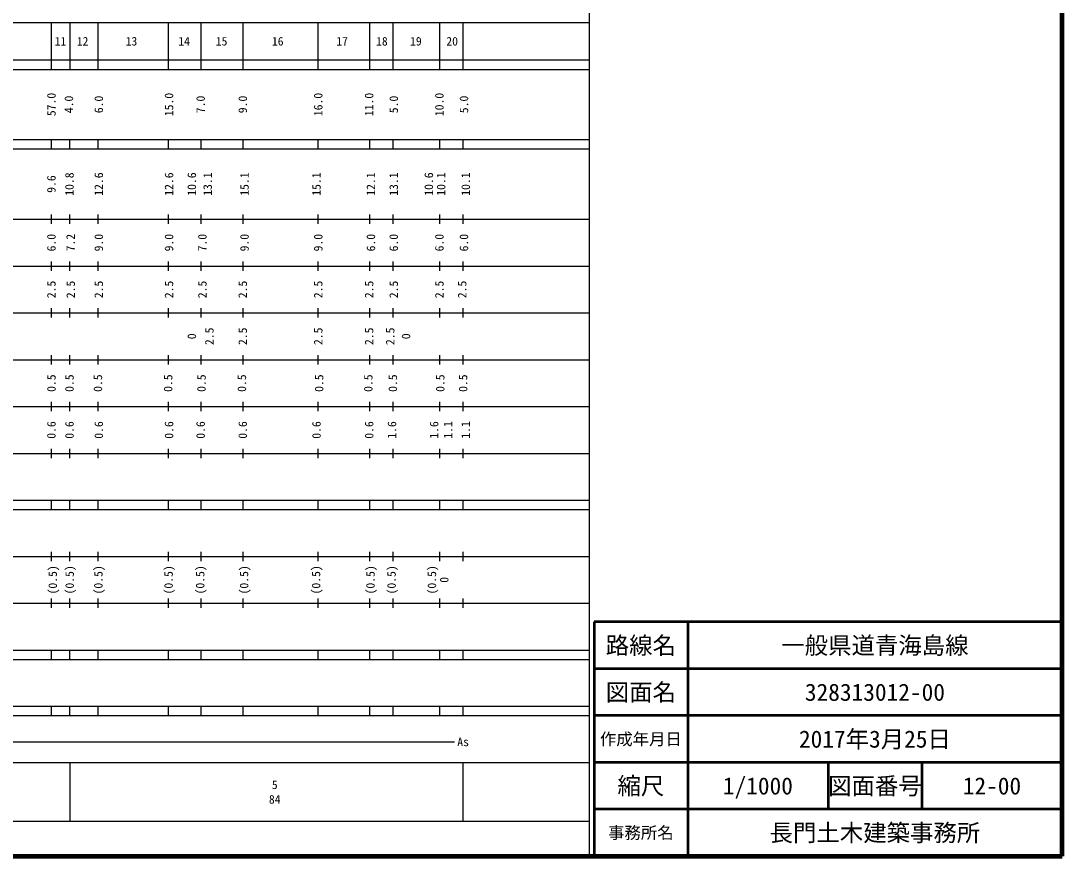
# Model space of a CAD drawing. Units: millimetres on the paper, enlarged 1000 times. Extents: x 40000 to 680000, y 20000 to 380000.
# Drawn here: x 457552 to 680000, y 20000 to 198357 of the extents above; entities that cross this region are included whole.
import ezdxf
from ezdxf.enums import TextEntityAlignment as Align

# ---------------------------------------------------------------- set-up
doc = ezdxf.new("R2010")
doc.units = ezdxf.units.MM
doc.header["$LTSCALE"] = 1000
for name, color, linetype, lineweight in [('M-TTL', 2, 'Continuous', 140), ('M-TTL-BAND', 7, 'Continuous', 25), ('M-TTL-FRAM', 2, 'Continuous', 50), ('M-TTL-LINE', 7, 'Continuous', 50), ('M-TTL-TXT', 7, 'Continuous', 13)]:
    doc.layers.add(name, color=color, linetype=linetype, lineweight=lineweight)
doc.styles.add('ＭＳ ゴシック', font='')
doc.styles.get('ＭＳ ゴシック').set_extended_font_data('MS Gothic')

msp = doc.modelspace()

# ---------------------------------------------------------------- linework, layer by layer
at = {"layer": 'M-TTL'}
for p, q in [((680000, 20000), (680000, 380000)), ((40000, 20000), (680000, 20000))]:
    msp.add_line(p, q, dxfattribs=at)
at = {"layer": 'M-TTL-BAND'}
for p, q in [((579000, 20000), (579000, 370000)), ((68000, 198000), (579000, 198000)), ((464000, 198000), (464000, 188000)), ((468000, 198000), (468000, 188000)), ((474000, 198000), (474000, 188000)), ((489000, 198000), (489000, 188000)), ((496000, 198000), (496000, 188000)), ((505000, 198000), (505000, 188000)), ((521000, 198000), (521000, 188000)), ((532000, 198000), (532000, 188000)), ((537000, 198000), (537000, 188000)), ((547000, 198000), (547000, 188000)), ((552000, 198000), (552000, 188000)), ((40000, 190000), (579000, 190000)), ((40000, 188000), (579000, 188000)), ((40000, 173000), (579000, 173000)), ((464000, 173000), (464000, 171000)), ((468000, 171000), (468000, 173000)), ((474000, 173000), (474000, 171000)), ((489000, 173000), (489000, 171000)), ((496000, 173000), (496000, 171000)), ((505000, 173000), (505000, 171000)), ((521000, 173000), (521000, 171000)), ((532000, 173000), (532000, 171000)), ((537000, 173000), (537000, 171000)), ((547000, 173000), (547000, 171000)), ((552000, 173000), (552000, 171000)), ((40000, 171000), (579000, 171000)), ((40000, 156000), (579000, 156000)), ((464000, 157000), (464000, 155000)), ((468000, 155000), (468000, 157000)), ((474000, 157000), (474000, 155000)), ((489000, 157000), (489000, 155000)), ((496000, 157000), (496000, 155000)), ((505000, 157000), (505000, 155000)), ((521000, 157000), (521000, 155000)), ((532000, 157000), (532000, 155000)), ((537000, 157000), (537000, 155000)), ((547000, 157000), (547000, 155000)), ((552000, 157000), (552000, 155000)), ((464000, 147000), (464000, 145000)), ((468000, 145000), (468000, 147000)), ((474000, 147000), (474000, 145000)), ((489000, 147000), (489000, 145000)), ((496000, 147000), (496000, 145000)), ((505000, 147000), (505000, 145000)), ((521000, 147000), (521000, 145000)), ((532000, 147000), (532000, 145000)), ((537000, 147000), (537000, 145000)), ((547000, 147000), (547000, 145000)), ((552000, 147000), (552000, 145000)), ((46000, 146000), (579000, 146000)), ((52000, 136000), (579000, 136000)), ((464000, 137000), (464000, 135000)), ((468000, 135000), (468000, 137000)), ((474000, 137000), (474000, 135000)), ((489000, 137000), (489000, 135000)), ((496000, 137000), (496000, 135000)), ((505000, 137000), (505000, 135000)), ((521000, 137000), (521000, 135000)), ((532000, 137000), (532000, 135000)), ((537000, 137000), (537000, 135000)), ((547000, 137000), (547000, 135000)), ((552000, 137000), (552000, 135000)), ((464000, 127000), (464000, 125000)), ((468000, 125000), (468000, 127000)), ((474000, 127000), (474000, 125000)), ((489000, 127000), (489000, 125000)), ((496000, 127000), (496000, 125000)), ((505000, 127000), (505000, 125000)), ((521000, 127000), (521000, 125000)), ((532000, 127000), (532000, 125000)), ((537000, 127000), (537000, 125000)), ((547000, 127000), (547000, 125000)), ((552000, 127000), (552000, 125000)), ((46000, 126000), (579000, 126000)), ((52000, 116000), (579000, 116000)), ((464000, 117000), (464000, 115000)), ((468000, 115000), (468000, 117000)), ((474000, 117000), (474000, 115000)), ((489000, 117000), (489000, 115000)), ((496000, 117000), (496000, 115000)), ((505000, 117000), (505000, 115000)), ((521000, 117000), (521000, 115000)), ((532000, 117000), (532000, 115000)), ((537000, 117000), (537000, 115000)), ((547000, 117000), (547000, 115000)), ((552000, 117000), (552000, 115000)), ((464000, 107000), (464000, 105000)), ((468000, 105000), (468000, 107000)), ((474000, 107000), (474000, 105000)), ((489000, 107000), (489000, 105000)), ((496000, 107000), (496000, 105000)), ((505000, 107000), (505000, 105000)), ((521000, 107000), (521000, 105000)), ((532000, 107000), (532000, 105000)), ((537000, 107000), (537000, 105000)), ((547000, 107000), (547000, 105000)), ((552000, 107000), (552000, 105000)), ((46000, 106000), (579000, 106000)), ((40000, 96000), (579000, 96000)), ((464000, 96000), (464000, 94000)), ((468000, 94000), (468000, 96000)), ((474000, 96000), (474000, 94000)), ((489000, 96000), (489000, 94000)), ((496000, 96000), (496000, 94000)), ((505000, 96000), (505000, 94000)), ((521000, 96000), (521000, 94000)), ((532000, 96000), (532000, 94000)), ((537000, 96000), (537000, 94000)), ((547000, 96000), (547000, 94000)), ((552000, 96000), (552000, 94000)), ((40000, 94000), (579000, 94000)), ((464000, 85000), (464000, 83000)), ((468000, 83000), (468000, 85000)), ((474000, 85000), (474000, 83000)), ((489000, 85000), (489000, 83000)), ((496000, 85000), (496000, 83000)), ((505000, 85000), (505000, 83000)), ((521000, 85000), (521000, 83000)), ((532000, 85000), (532000, 83000)), ((537000, 85000), (537000, 83000)), ((547000, 85000), (547000, 83000)), ((552000, 85000), (552000, 83000)), ((49000, 84000), (579000, 84000)), ((40000, 74000), (579000, 74000)), ((464000, 75000), (464000, 73000)), ((468000, 73000), (468000, 75000)), ((474000, 75000), (474000, 73000)), ((489000, 75000), (489000, 73000)), ((496000, 75000), (496000, 73000)), ((505000, 75000), (505000, 73000)), ((521000, 75000), (521000, 73000)), ((532000, 75000), (532000, 73000)), ((537000, 75000), (537000, 73000)), ((547000, 75000), (547000, 73000)), ((552000, 75000), (552000, 73000)), ((40000, 64000), (579000, 64000)), ((464000, 64000), (464000, 62000)), ((468000, 62000), (468000, 64000)), ((474000, 64000), (474000, 62000)), ((489000, 64000), (489000, 62000)), ((496000, 64000), (496000, 62000)), ((505000, 64000), (505000, 62000)), ((521000, 64000), (521000, 62000)), ((532000, 64000), (532000, 62000)), ((537000, 64000), (537000, 62000)), ((547000, 64000), (547000, 62000)), ((552000, 64000), (552000, 62000)), ((40000, 62000), (579000, 62000)), ((40000, 52000), (579000, 52000)), ((464000, 52000), (464000, 50000)), ((468000, 50000), (468000, 52000)), ((474000, 52000), (474000, 50000)), ((489000, 52000), (489000, 50000)), ((496000, 52000), (496000, 50000)), ((505000, 52000), (505000, 50000)), ((521000, 52000), (521000, 50000)), ((532000, 52000), (532000, 50000)), ((537000, 52000), (537000, 50000)), ((547000, 52000), (547000, 50000)), ((552000, 52000), (552000, 50000)), ((40000, 50000), (579000, 50000)), ((70805, 44406), (550197, 44406)), ((40000, 40000), (579000, 40000)), ((468000, 40000), (468000, 27500)), ((552000, 40000), (552000, 27500)), ((68000, 27500), (579000, 27500))]:
    msp.add_line(p, q, dxfattribs=at)
at = {"layer": 'M-TTL-FRAM'}
for p, q in [((680000, 70000), (580000, 70000)), ((580000, 70000), (580000, 20000))]:
    msp.add_line(p, q, dxfattribs=at)
at = {"layer": 'M-TTL-LINE'}
for p, q in [((600000, 70000), (600000, 20000)), ((680000, 60000), (580000, 60000)), ((680000, 50000), (580000, 50000)), ((680000, 40000), (580000, 40000)), ((630000, 40000), (630000, 30000)), ((650000, 40000), (650000, 30000)), ((680000, 30000), (580000, 30000))]:
    msp.add_line(p, q, dxfattribs=at)

# ---------------------------------------------------------------- texts
at = {"layer": 'M-TTL-BAND', "style": 'ＭＳ ゴシック'}
for s, p in [('11', (466034, 194000)), ('12', (470744, 194000)), ('13', (481183, 194000)), ('14', (492433, 194000)), ('15', (500434, 194000)), ('16', (512434, 194000)), ('17', (526185, 194000)), ('18', (534685, 194000)), ('19', (541935, 194000)), ('20', (549685, 194000)), ('As', (552031, 44406)), ('5', (511791, 35238)), ('84', (511791, 32131))]:
    msp.add_text(s, height=1833, dxfattribs=at).set_placement(p, align=Align.MIDDLE_CENTER)
for s, p in [('57.0', (464069, 180500)), ('15.0', (489195, 180500)), ('16.0', (521071, 180500)), ('11.0', (531946, 180500)), ('10.0', (546947, 180500)), ('4.0', (467812, 180500)), ('6.0', (474194, 180500)), ('7.0', (495945, 180500)), ('9.0', (504946, 180500)), ('5.0', (537197, 180500)), ('5.0', (552197, 180500)), ('9.6', (464069, 163500)), ('10.8', (467930, 163500)), ('12.6', (474194, 163500)), ('12.6', (489195, 163500)), ('10.6', (494070, 163500)), ('13.1', (497445, 163500)), ('15.1', (505321, 163500)), ('15.1', (520696, 163500)), ('12.1', (532321, 163500)), ('13.1', (537197, 163500)), ('10.6', (544697, 163500)), ('10.1', (547322, 163500)), ('10.1', (552572, 163500)), ('6.0', (464069, 151000)), ('7.2', (468180, 151000)), ('9.0', (474194, 151000)), ('9.0', (489195, 151000)), ('7.0', (496320, 151000)), ('9.0', (505321, 151000)), ('9.0', (521071, 151000)), ('6.0', (532321, 151000)), ('6.0', (537197, 151000)), ('6.0', (546947, 151000)), ('6.0', (552197, 151000)), ('2.5', (464069, 141000)), ('2.5', (468194, 141000)), ('2.5', (474194, 141000)), ('2.5', (489195, 141000)), ('2.5', (496320, 141000)), ('2.5', (504946, 141000)), ('2.5', (521071, 141000)), ('2.5', (531946, 141000)), ('2.5', (537197, 141000)), ('2.5', (546947, 141000)), ('2.5', (551822, 141000)), ('0', (494070, 131000)), ('2.5', (497820, 131000)), ('2.5', (504946, 131000)), ('2.5', (521071, 131000)), ('2.5', (531946, 131000)), ('2.5', (536447, 131000)), ('0', (539822, 131000)), ('0.5', (464069, 121000)), ('0.5', (467930, 121000)), ('0.5', (474007, 121000)), ('0.5', (489007, 121000)), ('0.5', (496133, 121000)), ('0.5', (504758, 121000)), ('0.5', (521259, 121000)), ('0.5', (531759, 121000)), ('0.5', (537009, 121000)), ('0.5', (547135, 121000)), ('0.5', (552010, 121000)), ('0.6', (464069, 111000)), ('0.6', (467930, 111000)), ('0.6', (474194, 111000)), ('0.6', (489195, 111000)), ('0.6', (495945, 111000)), ('0.6', (504946, 111000)), ('0.6', (520696, 111000)), ('0.6', (531946, 111000)), ('1.6', (536822, 111000)), ('1.6', (545822, 111000)), ('1.1', (548822, 111000)), ('1.1', (552572, 111000)), ('(0.5)', (464350, 79000)), ('(0.5)', (467961, 79000)), ('(0.5)', (474101, 79000)), ('(0.5)', (489101, 79000)), ('(0.5)', (495851, 79000)), ('(0.5)', (505227, 79000)), ('(0.5)', (520602, 79000)), ('(0.5)', (532228, 79000)), ('(0.5)', (536728, 79000)), ('(0.5)', (545353, 79000)), ('0', (547978, 79000))]:
    msp.add_text(s, height=1833, rotation=90, dxfattribs=at).set_placement(p, align=Align.MIDDLE_CENTER)
at = {"layer": 'M-TTL-TXT', "style": 'ＭＳ ゴシック'}
for s, height, p in [('路線名', 3666, (590000, 65000)), ('一般県道青海島線', 3666, (640000, 65000)), ('図面名', 3666, (590000, 55000)), ('328313012-00', 3666, (640000, 55000)), ('2017年3月25日', 3666, (640000, 45000)), ('作成年月日', 2566, (590000, 45000)), ('縮尺', 3666, (590000, 35000)), ('1/1000', 3666, (615000, 35000)), ('図面番号', 3666, (640000, 35000)), ('12-00', 3666, (665000, 35000)), ('長門土木建築事務所', 3666, (640000, 25000)), ('事務所名', 2566, (590000, 25000))]:
    msp.add_text(s, height=height, dxfattribs=at).set_placement(p, align=Align.MIDDLE_CENTER)

doc.saveas('drawing.dxf')
